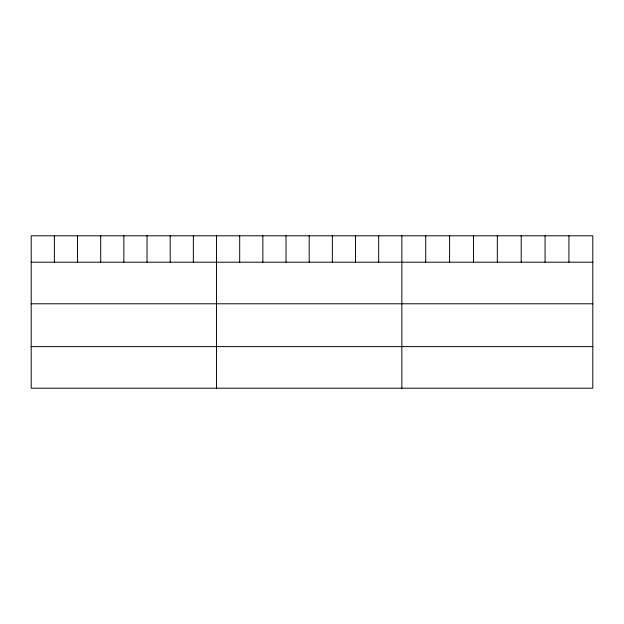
<?xml version="1.0" encoding="UTF-8"?>
<svg xmlns="http://www.w3.org/2000/svg" width="624" height="624" viewBox="0 0 624 624"><rect width="100%" height="100%" fill="white"/><g stroke="black" fill="none" stroke-linecap="round" stroke-linejoin="round"><path stroke-width="0.94" d="M592.8 262.197L592.8 388.198L31.2 388.198L31.2 235.802L592.8 235.802L592.8 262.197L31.2 262.197M31.2 303.779L592.8 303.779M31.2 346.624L592.8 346.624M568.932 235.802L568.932 262.197M545.064 235.802L545.064 262.197M521.196 235.802L521.196 262.197M497.328 235.802L497.328 262.197M473.46 235.802L473.46 262.197M449.592 235.802L449.592 262.197M425.724 235.802L425.724 262.197M401.856 235.802L401.856 388.198M378.69 235.802L378.69 262.197M355.524 235.802L355.524 262.197M332.358 235.802L332.358 262.197M309.192 235.802L309.192 262.197M286.026 235.802L286.026 262.197M262.86 235.802L262.86 262.197M239.694 235.802L239.694 262.197M216.528 235.802L216.528 388.198M193.362 235.802L193.362 262.197M170.196 235.802L170.196 262.197M147.03 235.802L147.03 262.197M123.864 235.802L123.864 262.197M100.698 235.802L100.698 262.197M77.532 235.802L77.532 262.197M54.366 235.802L54.366 262.197"/></g></svg>
